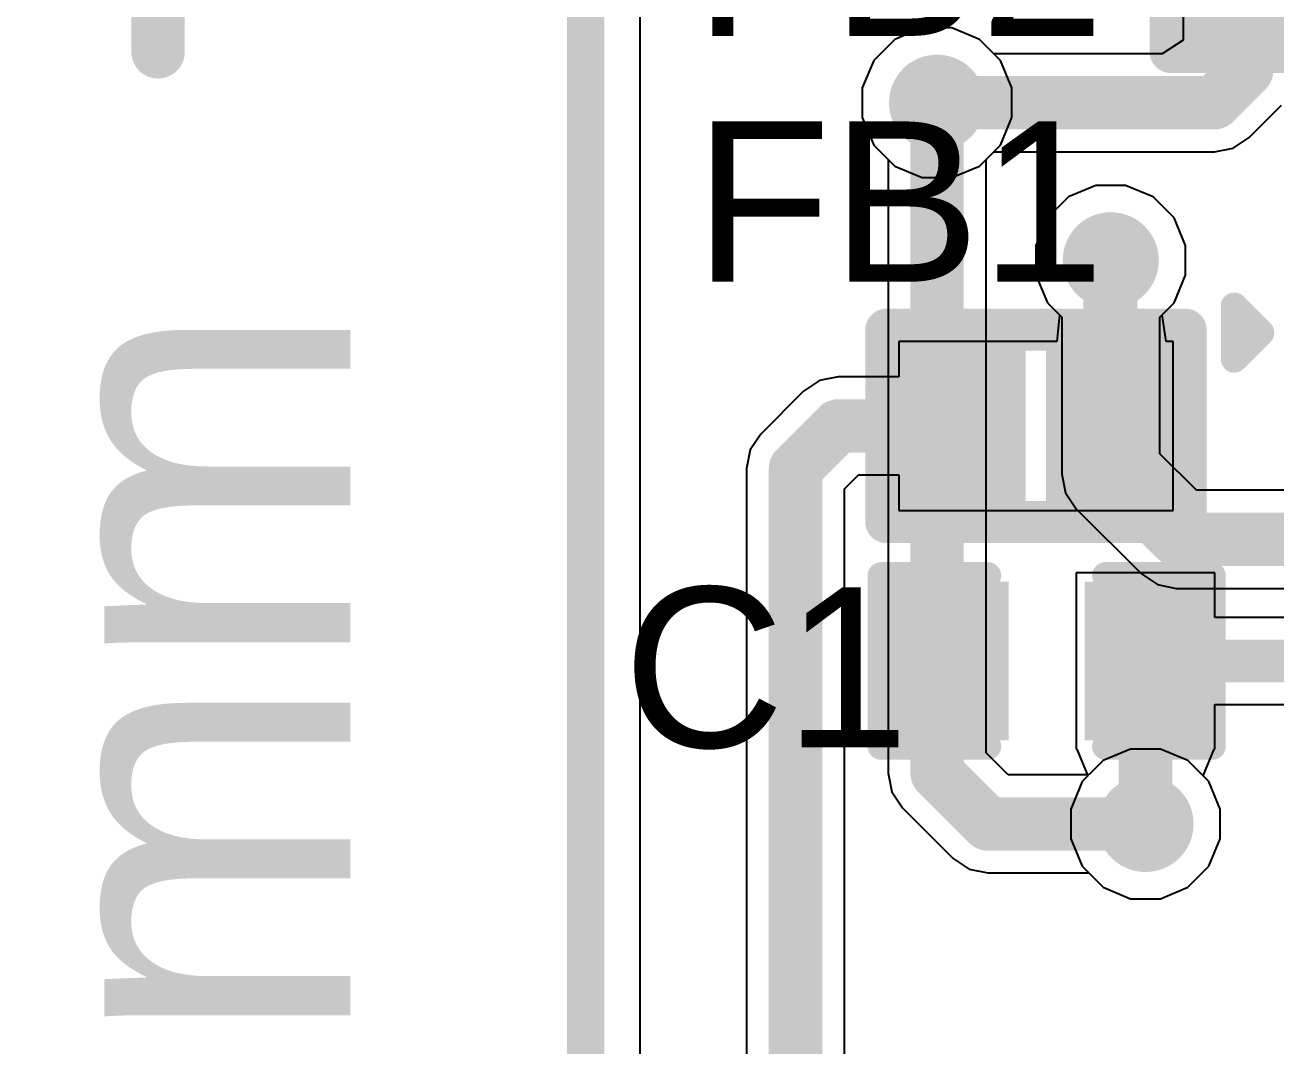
# Model space of a CAD drawing. Header units: millimetres. Extents: x -2.7 to 9.1, y -0.1 to 18.7.
# Drawn here: x -2.66 to 3.28, y 7.6 to 12.45 of the extents above; entities that cross this region are included whole.
import ezdxf

# ---------------------------------------------------------------- set-up
doc = ezdxf.new("R2010")
doc.units = ezdxf.units.MM
for name, color, linetype in [('BottomLayer', 5, 'Continuous'), ('Mechanical1', 6, 'Continuous'), ('Mechanical2', 216, 'Continuous'), ('TopLayer', 1, 'Continuous'), ('TopOverlay', 2, 'Continuous'), ('TopPaste', 8, 'Continuous'), ('TopSolder', 216, 'Continuous'), ('ViaHoleLayer', 16, 'Continuous')]:
    doc.layers.add(name, color=color, linetype=linetype)
doc.styles.add('Arial', font='', dxfattribs={"height": 0.2})
doc.styles.get('Arial').set_extended_font_data('Arial')

# ---------------------------------------------------------------- blocks, each defined once
blk = doc.blocks.new('50_FCCSP__5_2X5_5__3')
at = {"layer": 'TopOverlay', "const_width": 0.127}
for points in [[(-2.8702, 2.4384), (-2.7432, 2.3114)], [(-2.8702, 2.1844), (-2.8702, 2.4384)], [(-2.8702, 2.1844), (-2.7432, 2.3114)]]:
    blk.add_lwpolyline(points, dxfattribs=at)
at = {"layer": 'TopOverlay', "const_width": 0.0635}
for points in [[(-2.90195, 2.4384, 1), (-2.83845, 2.4384, 1)], [(-2.90195, 2.4384, 1), (-2.83845, 2.4384, 1)], [(-2.77495, 2.3114, 1), (-2.71145, 2.3114, 1)], [(-2.77495, 2.3114, 1), (-2.71145, 2.3114, 1)], [(-2.90195, 2.1844, 1), (-2.83845, 2.1844, 1)], [(-2.90195, 2.1844, 1), (-2.83845, 2.1844, 1)]]:
    blk.add_lwpolyline(points, format="xyb", close=True, dxfattribs=at)
blk = doc.blocks.new('IND_0402_5')
at = {"layer": 'TopLayer'}
for points in [[(-0.5499989, 0.2999994), (-0.1499997, 0.2999994), (-0.1499997, -0.2999994), (-0.5499989, -0.2999994)], [(0.15000224, 0.2999994), (0.55000144, 0.2999994), (0.55000144, -0.2999994), (0.15000224, -0.2999994)]]:
    blk.add_hatch(color=1, dxfattribs=at).paths.add_polyline_path(points)
at = {"layer": 'TopPaste'}
for points in [[(-0.5499989, 0.2999994), (-0.1499997, 0.2999994), (-0.1499997, -0.2999994), (-0.5499989, -0.2999994)], [(0.15000224, 0.2999994), (0.55000144, 0.2999994), (0.55000144, -0.2999994), (0.15000224, -0.2999994)]]:
    blk.add_hatch(color=8, dxfattribs=at).paths.add_polyline_path(points)
at = {"layer": 'TopSolder'}
for points in [[(-0.6515989, 0.4015993999999999), (-0.0483997, 0.4015993999999999), (-0.0483997, -0.4015993999999999), (-0.6515989, -0.4015993999999999)], [(0.04840224, 0.4015993999999999), (0.65160144, 0.4015993999999999), (0.65160144, -0.4015993999999999), (0.04840224, -0.4015993999999999)]]:
    blk.add_hatch(color=216, dxfattribs=at).paths.add_polyline_path(points)
at = {"layer": 'TopOverlay', "const_width": 0.1999996}
for points in [[(-0.7111999999999999, 0.4571999999999999), (-0.3048, 0.4571999999999999)], [(-0.7111999999999999, -0.4571999999999999), (-0.7111999999999999, 0.4571999999999999)], [(-0.3048, 0.4571999999999999), (0.7111999999999999, 0.4571999999999999)], [(0.7111999999999999, -0.4571999999999999), (0.7111999999999999, 0.4571999999999999)], [(-0.7111999999999999, -0.4571999999999999), (-0.3048, -0.4571999999999999)], [(-0.3048, -0.4571999999999999), (0.7111999999999999, -0.4571999999999999)]]:
    blk.add_lwpolyline(points, dxfattribs=at)
at = {"layer": 'TopOverlay', "const_width": 0.0999998}
for points in [[(-0.7611998999999999, 0.4571999999999999, 1), (-0.6612001, 0.4571999999999999, 1)], [(-0.7611998999999999, 0.4571999999999999, 1), (-0.6612001, 0.4571999999999999, 1)], [(-0.3547999, 0.4571999999999999, 1), (-0.2548001, 0.4571999999999999, 1)], [(-0.3547999, 0.4571999999999999, 1), (-0.2548001, 0.4571999999999999, 1)], [(0.6612001, 0.4571999999999999, 1), (0.7611998999999999, 0.4571999999999999, 1)], [(0.6612001, 0.4571999999999999, 1), (0.7611998999999999, 0.4571999999999999, 1)], [(-0.7611998999999999, -0.4571999999999999, 1), (-0.6612001, -0.4571999999999999, 1)], [(-0.7611998999999999, -0.4571999999999999, 1), (-0.6612001, -0.4571999999999999, 1)], [(-0.3547999, -0.4571999999999999, 1), (-0.2548001, -0.4571999999999999, 1)], [(-0.3547999, -0.4571999999999999, 1), (-0.2548001, -0.4571999999999999, 1)], [(0.6612001, -0.4571999999999999, 1), (0.7611998999999999, -0.4571999999999999, 1)], [(0.6612001, -0.4571999999999999, 1), (0.7611998999999999, -0.4571999999999999, 1)]]:
    blk.add_lwpolyline(points, format="xyb", close=True, dxfattribs=at)
blk = doc.blocks.new('IND_0402_6')
at = {"layer": 'TopLayer'}
for points in [[(-0.5499989, 0.2999994), (-0.1499997, 0.2999994), (-0.1499997, -0.2999994), (-0.5499989, -0.2999994)], [(0.15000224, 0.2999994), (0.55000144, 0.2999994), (0.55000144, -0.2999994), (0.15000224, -0.2999994)]]:
    blk.add_hatch(color=1, dxfattribs=at).paths.add_polyline_path(points)
at = {"layer": 'TopPaste'}
for points in [[(-0.5499989, 0.2999994), (-0.1499997, 0.2999994), (-0.1499997, -0.2999994), (-0.5499989, -0.2999994)], [(0.15000224, 0.2999994), (0.55000144, 0.2999994), (0.55000144, -0.2999994), (0.15000224, -0.2999994)]]:
    blk.add_hatch(color=8, dxfattribs=at).paths.add_polyline_path(points)
at = {"layer": 'TopSolder'}
for points in [[(-0.6515989, 0.4015993999999999), (-0.0483997, 0.4015993999999999), (-0.0483997, -0.4015993999999999), (-0.6515989, -0.4015993999999999)], [(0.04840224, 0.4015993999999999), (0.65160144, 0.4015993999999999), (0.65160144, -0.4015993999999999), (0.04840224, -0.4015993999999999)]]:
    blk.add_hatch(color=216, dxfattribs=at).paths.add_polyline_path(points)
at = {"layer": 'TopOverlay', "const_width": 0.1999996}
for points in [[(-0.7111999999999999, 0.4571999999999999), (-0.3048, 0.4571999999999999)], [(-0.7111999999999999, -0.4571999999999999), (-0.7111999999999999, 0.4571999999999999)], [(-0.3048, 0.4571999999999999), (0.7111999999999999, 0.4571999999999999)], [(0.7111999999999999, -0.4571999999999999), (0.7111999999999999, 0.4571999999999999)], [(-0.7111999999999999, -0.4571999999999999), (-0.3048, -0.4571999999999999)], [(-0.3048, -0.4571999999999999), (0.7111999999999999, -0.4571999999999999)]]:
    blk.add_lwpolyline(points, dxfattribs=at)
at = {"layer": 'TopOverlay', "const_width": 0.0999998}
for points in [[(-0.7611998999999999, 0.4571999999999999, 1), (-0.6612001, 0.4571999999999999, 1)], [(-0.7611998999999999, 0.4571999999999999, 1), (-0.6612001, 0.4571999999999999, 1)], [(-0.3547999, 0.4571999999999999, 1), (-0.2548001, 0.4571999999999999, 1)], [(-0.3547999, 0.4571999999999999, 1), (-0.2548001, 0.4571999999999999, 1)], [(0.6612001, 0.4571999999999999, 1), (0.7611998999999999, 0.4571999999999999, 1)], [(0.6612001, 0.4571999999999999, 1), (0.7611998999999999, 0.4571999999999999, 1)], [(-0.7611998999999999, -0.4571999999999999, 1), (-0.6612001, -0.4571999999999999, 1)], [(-0.7611998999999999, -0.4571999999999999, 1), (-0.6612001, -0.4571999999999999, 1)], [(-0.3547999, -0.4571999999999999, 1), (-0.2548001, -0.4571999999999999, 1)], [(-0.3547999, -0.4571999999999999, 1), (-0.2548001, -0.4571999999999999, 1)], [(0.6612001, -0.4571999999999999, 1), (0.7611998999999999, -0.4571999999999999, 1)], [(0.6612001, -0.4571999999999999, 1), (0.7611998999999999, -0.4571999999999999, 1)]]:
    blk.add_lwpolyline(points, format="xyb", close=True, dxfattribs=at)
blk = doc.blocks.new('C___0402_11')
at = {"layer": 'TopLayer'}
for points in [[(-0.6985, -0.3175), (-0.6985, 0.3175), (-0.2412999999999999, 0.3175), (-0.2413, -0.3175)], [(0.2412999999999999, -0.3175), (0.2413, 0.3175), (0.6985, 0.3175), (0.6985, -0.3175)]]:
    blk.add_hatch(color=1, dxfattribs=at).paths.add_polyline_path(points)
at = {"layer": 'TopPaste'}
for points in [[(-0.6985, -0.3175), (-0.6985, 0.3175), (-0.2412999999999999, 0.3175), (-0.2413, -0.3175)], [(0.2412999999999999, -0.3175), (0.2413, 0.3175), (0.6985, 0.3175), (0.6985, -0.3175)]]:
    blk.add_hatch(color=8, dxfattribs=at).paths.add_polyline_path(points)
at = {"layer": 'TopSolder'}
for points in [[(-0.7584998799999999, -0.37749988), (-0.7584998799999999, 0.37749988), (-0.18130012, 0.37749988), (-0.18130012, -0.37749988)], [(0.18130012, -0.37749988), (0.18130012, 0.37749988), (0.7584998799999999, 0.37749988), (0.7584998799999999, -0.37749988)]]:
    blk.add_hatch(color=216, dxfattribs=at).paths.add_polyline_path(points)
at = {"layer": 'TopOverlay', "const_width": 0.127}
for points in [[(-0.7874, 0.4064), (-0.7874, -0.4064)], [(-0.2794, 0.4064), (-0.7874, 0.4064)], [(0.7874, 0.4064), (0.2794, 0.4064)], [(0.7874, 0.4064), (0.7874, -0.4064)], [(-0.2794, -0.4064), (-0.7874, -0.4064)], [(0.7874, -0.4064), (0.2794, -0.4064)]]:
    blk.add_lwpolyline(points, dxfattribs=at)
at = {"layer": 'TopOverlay', "const_width": 0.0635}
for points in [[(-0.8191499999999999, 0.4064, 1), (-0.7556499999999999, 0.4064, 1)], [(-0.8191499999999999, 0.4064, 1), (-0.7556499999999999, 0.4064, 1)], [(-0.31115, 0.4064, 1), (-0.24765, 0.4064, 1)], [(0.24765, 0.4064, 1), (0.31115, 0.4064, 1)], [(0.7556499999999999, 0.4064, 1), (0.8191499999999999, 0.4064, 1)], [(0.7556499999999999, 0.4064, 1), (0.8191499999999999, 0.4064, 1)], [(-0.8191499999999999, -0.4064, 1), (-0.7556499999999999, -0.4064, 1)], [(-0.8191499999999999, -0.4064, 1), (-0.7556499999999999, -0.4064, 1)], [(-0.31115, -0.4064, 1), (-0.24765, -0.4064, 1)], [(0.24765, -0.4064, 1), (0.31115, -0.4064, 1)], [(0.7556499999999999, -0.4064, 1), (0.8191499999999999, -0.4064, 1)], [(0.7556499999999999, -0.4064, 1), (0.8191499999999999, -0.4064, 1)]]:
    blk.add_lwpolyline(points, format="xyb", close=True, dxfattribs=at)

msp = doc.modelspace()

# ---------------------------------------------------------------- hatches: boundary and pattern name
at = {"layer": 'BottomLayer'}
h = msp.add_hatch(color=5, dxfattribs=at)
edge = h.paths.add_edge_path()
edge.add_arc((1.67129968, 12.0825006), 0.2286, 0, 360)
h = msp.add_hatch(color=5, dxfattribs=at)
edge = h.paths.add_edge_path()
edge.add_arc((2.49679968, 11.3332006), 0.2286, 0, 360)
h = msp.add_hatch(color=5, dxfattribs=at)
edge = h.paths.add_edge_path()
edge.add_arc((2.66189968, 8.6535006), 0.2286, 0, 360)
at = {"layer": 'TopLayer'}
h = msp.add_hatch(color=1, dxfattribs=at)
edge = h.paths.add_edge_path()
edge.add_arc((1.67129968, 12.0825006), 0.2286, 0, 360)
h = msp.add_hatch(color=1, dxfattribs=at)
edge = h.paths.add_edge_path()
edge.add_arc((2.49679968, 11.3332006), 0.2286, 0, 360)
h = msp.add_hatch(color=1, dxfattribs=at)
edge = h.paths.add_edge_path()
edge.add_arc((2.66189968, 8.6535006), 0.2286, 0, 360)
at = {"layer": 'ViaHoleLayer'}
h = msp.add_hatch(color=16, dxfattribs=at)
edge = h.paths.add_edge_path()
edge.add_arc((1.67129968, 12.0825006), 0.1016, 0, 360)
h = msp.add_hatch(color=16, dxfattribs=at)
edge = h.paths.add_edge_path()
edge.add_arc((2.49679968, 11.3332006), 0.1016, 0, 360)
h = msp.add_hatch(color=16, dxfattribs=at)
edge = h.paths.add_edge_path()
edge.add_arc((2.66189968, 8.6535006), 0.1016, 0, 360)

# ---------------------------------------------------------------- linework, layer by layer
at = {"layer": 'BottomLayer'}
for p, q in [((0.25896316, 0.25896316), (0.25896316, 14.74103732)), ((1.60056576, 12.4381006), (1.46986752, 12.38396304)), ((1.7420336, 12.4381006), (1.60056576, 12.4381006)), ((1.87273184, 12.38396304), (1.7420336, 12.4381006)), ((1.46986752, 12.38396304), (1.36983724, 12.28393276)), ((1.97276212, 12.28393276), (1.87273184, 12.38396304)), ((1.36983724, 12.28393276), (1.31569968, 12.15323452)), ((2.02689968, 12.15323452), (1.97276212, 12.28393276)), ((1.31569968, 12.15323452), (1.31569968, 12.01176668)), ((2.02689968, 12.01176668), (2.02689968, 12.15323452)), ((1.31569968, 12.01176668), (1.36983724, 11.88106844)), ((1.97276212, 11.88106844), (2.02689968, 12.01176668)), ((1.36983724, 11.88106844), (1.43822166, 11.81268402)), ((1.9043777, 11.81268402), (1.97276212, 11.88106844)), ((1.43822166, 11.81268402), (1.43822166, 8.89510286)), ((1.9043777, 8.99164572), (1.9043777, 11.81268402)), ((2.42606576, 11.6888006), (2.29536752, 11.63466304)), ((2.5675336, 11.6888006), (2.42606576, 11.6888006)), ((2.69823184, 11.63466304), (2.5675336, 11.6888006)), ((2.29536752, 11.63466304), (2.19533724, 11.53463276)), ((2.79826212, 11.53463276), (2.69823184, 11.63466304)), ((2.19533724, 11.53463276), (2.14119968, 11.40393452)), ((2.85239968, 11.40393452), (2.79826212, 11.53463276)), ((2.14119968, 11.40393452), (2.14119968, 11.26246668)), ((2.85239968, 11.26246668), (2.85239968, 11.40393452)), ((2.14119968, 11.26246668), (2.19533724, 11.13176844)), ((2.79826212, 11.13176844), (2.85239968, 11.26246668)), ((2.19533724, 11.13176844), (2.26372166, 11.06338402)), ((2.7298777, 11.06338402), (2.79826212, 11.13176844)), ((2.26372166, 11.06338402), (2.26372166, 10.3172006)), ((2.7298777, 10.41374346), (2.7298777, 11.06338402)), ((2.90394136, 10.2396798), (2.7298777, 10.41374346)), ((2.26372166, 10.3172006), (2.28146356, 10.22800596)), ((4.1236011, 10.2396798), (2.90394136, 10.2396798)), ((2.28146356, 10.22800596), (2.33198924, 10.15239016)), ((2.33198924, 10.15239016), (2.64258806, 9.841791339999999)), ((2.64258806, 9.841791339999999), (2.71820132, 9.79126566)), ((2.71820132, 9.79126566), (2.8073985, 9.77352376)), ((2.8073985, 9.77352376), (4.1236011, 9.77352376)), ((2.00944734, 8.88657862), (1.9043777, 8.99164572)), ((2.59116576, 9.009100599999998), (2.46046752, 8.95496304)), ((2.7326336, 9.009100599999998), (2.59116576, 9.009100599999998)), ((2.86333184, 8.95496304), (2.7326336, 9.009100599999998)), ((2.46046752, 8.95496304), (2.3920831, 8.88657862)), ((2.96336212, 8.85493276), (2.86333184, 8.95496304)), ((1.43822166, 8.89510286), (1.45596356, 8.80590822)), ((2.3920831, 8.88657862), (2.00944734, 8.88657862)), ((1.45596356, 8.80590822), (1.50648924, 8.73029242)), ((3.01749968, 8.72423452), (2.96336212, 8.85493276)), ((1.50648924, 8.73029242), (1.7480915, 8.48868762)), ((3.01749968, 8.582766679999999), (3.01749968, 8.72423452)), ((2.96336212, 8.45206844), (3.01749968, 8.582766679999999)), ((1.7480915, 8.48868762), (1.8237073, 8.43816448)), ((2.86333184, 8.35203816), (2.96336212, 8.45206844)), ((1.8237073, 8.43816448), (1.91290194, 8.420422579999999)), ((1.91290194, 8.420422579999999), (2.3920831, 8.420422579999999)), ((2.3920831, 8.420422579999999), (2.46046752, 8.35203816)), ((2.46046752, 8.35203816), (2.59116576, 8.2979006)), ((2.7326336, 8.2979006), (2.86333184, 8.35203816)), ((2.59116576, 8.2979006), (2.7326336, 8.2979006))]:
    msp.add_line(p, q, dxfattribs=at)
at = {"layer": 'BottomLayer', "const_width": 0.254}
for points in [[(1.67129968, 8.89510286), (1.67129968, 12.0825006)], [(2.49679968, 10.3172006), (2.49679968, 11.3332006)], [(2.49679968, 10.3172006), (2.8073985, 10.00660178)], [(2.8073985, 10.00660178), (5.00020082, 10.00660178)], [(1.67129968, 8.89510286), (1.91290194, 8.6535006)], [(1.91290194, 8.6535006), (2.66189968, 8.6535006)]]:
    msp.add_lwpolyline(points, dxfattribs=at)
at = {"layer": 'BottomLayer', "const_width": 0.127}
for points in [[(1.60779968, 12.0825006, 1), (1.73479968, 12.0825006, 1)], [(2.43329968, 11.3332006, 1), (2.56029968, 11.3332006, 1)], [(2.43329968, 10.3172006, 1), (2.56029968, 10.3172006, 1)], [(2.43329968, 10.3172006, 1), (2.56029968, 10.3172006, 1)], [(2.7438985, 10.00660178, 1), (2.8708985, 10.00660178, 1)], [(2.7438985, 10.00660178, 1), (2.8708985, 10.00660178, 1)], [(1.60779968, 8.89510286, 1), (1.73479968, 8.89510286, 1)], [(1.60779968, 8.89510286, 1), (1.73479968, 8.89510286, 1)], [(1.84940194, 8.6535006, 1), (1.97640194, 8.6535006, 1)], [(1.84940194, 8.6535006, 1), (1.97640194, 8.6535006, 1)], [(2.59839968, 8.6535006, 1), (2.72539968, 8.6535006, 1)]]:
    msp.add_lwpolyline(points, format="xyb", close=True, dxfattribs=at)
at = {"layer": 'Mechanical1', "const_width": 0.254}
msp.add_lwpolyline([(-2.032, 12.32443814), (-2.032, 15.00000048)], dxfattribs=at)
at = {"layer": 'Mechanical1', "const_width": 0.127}
msp.add_lwpolyline([(-2.0955, 12.32443814, 1), (-1.9685, 12.32443814, 1)], format="xyb", close=True, dxfattribs=at)
at = {"layer": 'Mechanical2', "const_width": 0.1778}
msp.add_lwpolyline([(0, 0), (0, 15.00000048)], dxfattribs=at)
at = {"layer": 'TopLayer'}
for p, q in [((0.25896316, 0.25896316), (0.25896316, 14.74103732)), ((2.84139894, 13.1826), (2.84139894, 12.37940374)), ((1.60056576, 12.4381006), (1.46986752, 12.38396304)), ((1.7420336, 12.4381006), (1.60056576, 12.4381006)), ((1.87273184, 12.38396304), (1.7420336, 12.4381006)), ((1.46986752, 12.38396304), (1.36983724, 12.28393276)), ((1.94111626, 12.31557862), (1.87273184, 12.38396304)), ((2.84139894, 12.37940374), (2.74083272, 12.31557862)), ((2.74083272, 12.31557862), (1.94111626, 12.31557862)), ((1.36983724, 12.28393276), (1.31569968, 12.15323452)), ((1.31569968, 12.15323452), (1.31569968, 12.01176668)), ((3.15411104, 11.91769016), (3.30780898, 12.07138556)), ((1.31569968, 12.01176668), (1.36983724, 11.88106844)), ((3.07849524, 11.86716448), (3.15411104, 11.91769016)), ((1.36983724, 11.88106844), (1.46986752, 11.78103816)), ((1.87273184, 11.78103816), (1.94111626, 11.84942258)), ((1.94111626, 11.84942258), (2.9893006, 11.84942258)), ((2.9893006, 11.84942258), (3.07849524, 11.86716448)), ((1.46986752, 11.78103816), (1.60056576, 11.7269006)), ((1.7420336, 11.7269006), (1.87273184, 11.78103816)), ((1.60056576, 11.7269006), (1.7420336, 11.7269006)), ((2.42606576, 11.6888006), (2.29536752, 11.63466304)), ((2.5675336, 11.6888006), (2.42606576, 11.6888006)), ((2.69823184, 11.63466304), (2.5675336, 11.6888006)), ((2.29536752, 11.63466304), (2.19533724, 11.53463276)), ((2.79826212, 11.53463276), (2.69823184, 11.63466304)), ((2.19533724, 11.53463276), (2.14119968, 11.40393452)), ((2.85239968, 11.40393452), (2.79826212, 11.53463276)), ((2.14119968, 11.40393452), (2.14119968, 11.26246668)), ((2.85239968, 11.26246668), (2.85239968, 11.40393452)), ((2.14119968, 11.26246668), (2.19533724, 11.13176844)), ((2.79826212, 11.13176844), (2.85239968, 11.26246668)), ((2.19533724, 11.13176844), (2.25270568, 11.0744)), ((2.74089368, 11.0744), (2.79826212, 11.13176844)), ((2.25270568, 11.0744), (2.24108264, 10.9474)), ((2.7604339, 10.9474), (2.74089368, 11.0744)), ((2.06259938, 10.9474), (1.48960078, 10.9474)), ((1.48960078, 10.9474), (1.48960078, 10.77887862)), ((2.09279998, 10.94740254), (2.06259938, 10.9474)), ((2.18960192, 10.94740254), (2.09279998, 10.94740254)), ((2.24108264, 10.9474), (2.18960192, 10.94740254)), ((2.79280112, 10.9474), (2.7604339, 10.9474)), ((2.79280112, 10.1442012), (2.79280112, 10.9474)), ((1.20139968, 10.77887862), (1.11220504, 10.76113672)), ((1.48960078, 10.77887862), (1.20139968, 10.77887862)), ((1.03658924, 10.71061104), (0.83338924, 10.50741104)), ((1.11220504, 10.76113672), (1.03658924, 10.71061104)), ((0.83338924, 10.50741104), (0.7828635599999999, 10.43179524)), ((0.7828635599999999, 10.43179524), (0.76512166, 10.3426006)), ((0.76512166, 10.3426006), (0.76512166, 7.180600319999999)), ((1.2312777, 10.24605774), (1.29794254, 10.31272258)), ((1.29794254, 10.31272258), (1.48960078, 10.31272258)), ((1.48960078, 10.31272258), (1.48960078, 10.1442012)), ((1.2312777, 7.27714318), (1.2312777, 10.24605774)), ((1.48960078, 10.1442012), (2.06259938, 10.1442012)), ((2.06259938, 10.1442012), (2.09279998, 10.14419866)), ((2.09279998, 10.14419866), (2.18960192, 10.14419866)), ((2.18960192, 10.14419866), (2.21980252, 10.1442012)), ((2.21980252, 10.1442012), (2.79280112, 10.1442012)), ((2.99209968, 9.847300599999999), (2.33169968, 9.847300599999999)), ((2.33169968, 9.847300599999999), (2.33169968, 9.009100599999998)), ((2.99209968, 9.63538078), (2.99209968, 9.847300599999999)), ((3.55516434, 9.63538078), (2.99209968, 9.63538078)), ((2.99209968, 9.009100599999998), (2.99209968, 9.221020419999999)), ((2.99209968, 9.221020419999999), (3.55516434, 9.221020419999999)), ((2.33169968, 9.009100599999998), (2.33499914, 9.009100599999998)), ((2.33499914, 9.009100599999998), (2.38760508, 8.8821006)), ((2.93619428, 8.8821006), (2.98880022, 9.009100599999998)), ((2.98880022, 9.009100599999998), (2.99209968, 9.009100599999998)), ((2.38760508, 8.8821006), (2.36043724, 8.85493276)), ((2.96336212, 8.85493276), (2.93619428, 8.8821006)), ((2.36043724, 8.85493276), (2.30629968, 8.72423452)), ((3.01749968, 8.72423452), (2.96336212, 8.85493276)), ((2.30629968, 8.72423452), (2.30629968, 8.582766679999999)), ((3.01749968, 8.582766679999999), (3.01749968, 8.72423452)), ((2.30629968, 8.582766679999999), (2.36043724, 8.45206844)), ((2.96336212, 8.45206844), (3.01749968, 8.582766679999999)), ((2.36043724, 8.45206844), (2.46046752, 8.35203816)), ((2.86333184, 8.35203816), (2.96336212, 8.45206844)), ((2.46046752, 8.35203816), (2.59116576, 8.2979006)), ((2.7326336, 8.2979006), (2.86333184, 8.35203816)), ((2.59116576, 8.2979006), (2.7326336, 8.2979006))]:
    msp.add_line(p, q, dxfattribs=at)
for points, const_width in [([(3.14299854, 12.23619854), (3.14299854, 12.7810006)], 0.254), ([(2.9893006, 12.0825006), (3.14299854, 12.23619854)], 0.254), ([(1.67129968, 12.0825006), (2.9893006, 12.0825006)], 0.254), ([(2.4940006, 11.33040152), (2.49679968, 11.3332006)], 0.254), ([(2.4940006, 10.54859968), (2.4940006, 11.33040152)], 0.254), ([(0.9981996799999999, 10.3426006), (1.20139968, 10.5458006)], 0.254), ([(1.20139968, 10.5458006), (1.79120038, 10.5458006)], 0.254), ([(2.49120152, 10.5458006), (2.4940006, 10.54859968)], 0.254), ([(0.9981996799999999, 7.180600319999999), (0.9981996799999999, 10.3426006)], 0.254), ([(2.66189968, 8.6535006), (2.66189968, 9.428200599999998)], 0.254), ([(2.78889968, 9.428200599999998), (3.70380006, 9.428200599999998)], 0.2032)]:
    msp.add_lwpolyline(points, dxfattribs=dict(at, const_width=const_width))
for points, const_width in [([(3.07949854, 12.23619854, 1), (3.20649854, 12.23619854, 1)], 0.127), ([(3.07949854, 12.23619854, 1), (3.20649854, 12.23619854, 1)], 0.127), ([(1.60779968, 12.0825006, 1), (1.73479968, 12.0825006, 1)], 0.127), ([(2.9258006, 12.0825006, 1), (3.0528006, 12.0825006, 1)], 0.127), ([(2.9258006, 12.0825006, 1), (3.0528006, 12.0825006, 1)], 0.127), ([(2.4305006, 11.33040152, 1), (2.5575006, 11.33040152, 1)], 0.127), ([(2.4305006, 11.33040152, 1), (2.5575006, 11.33040152, 1)], 0.127), ([(2.43329968, 11.3332006, 1), (2.56029968, 11.3332006, 1)], 0.127), ([(1.13789968, 10.5458006, 1), (1.26489968, 10.5458006, 1)], 0.127), ([(1.13789968, 10.5458006, 1), (1.26489968, 10.5458006, 1)], 0.127), ([(1.72770038, 10.5458006, 1), (1.85470038, 10.5458006, 1)], 0.127), ([(2.42770152, 10.5458006, 1), (2.55470152, 10.5458006, 1)], 0.127), ([(2.4305006, 10.54859968, 1), (2.5575006, 10.54859968, 1)], 0.127), ([(2.4305006, 10.54859968, 1), (2.5575006, 10.54859968, 1)], 0.127), ([(0.9346996799999999, 10.3426006, 1), (1.06169968, 10.3426006, 1)], 0.127), ([(0.9346996799999999, 10.3426006, 1), (1.06169968, 10.3426006, 1)], 0.127), ([(2.59839968, 9.428200599999998, 1), (2.72539968, 9.428200599999998, 1)], 0.127), ([(2.73809968, 9.428200599999998, 1), (2.83969968, 9.428200599999998, 1)], 0.1016), ([(2.59839968, 8.6535006, 1), (2.72539968, 8.6535006, 1)], 0.127)]:
    msp.add_lwpolyline(points, format="xyb", close=True, dxfattribs=dict(at, const_width=const_width))

# ---------------------------------------------------------------- block references
for name, p in [('IND_0402_5', (3.49299784, 12.7810006)), ('50_FCCSP__5_2X5_5__3', (5.953800639999999, 8.67819956)), ('IND_0402_6', (2.14119968, 10.5458006))]:
    msp.add_blockref(name, p)
at = {"rotation": 180}
msp.add_blockref('C___0402_11', (2.19199968, 9.428200599999998), dxfattribs=at)

# ---------------------------------------------------------------- texts
at = {"layer": 'Mechanical1', "style": 'Arial'}
msp.add_text('15.00mm', height=1.524, rotation=90, dxfattribs=at).set_placement((-1.11784638, 2.2691598))
at = {"layer": 'TopOverlay', "style": 'Arial'}
for s, p in [('FB2', (0.5158866999999999, 12.40012506)), ('FB1', (0.5158866999999999, 11.23172506)), ('C1', (0.1779651, 9.01712446))]:
    msp.add_text(s, height=0.7619999999999999, dxfattribs=at).set_placement(p)

doc.saveas('drawing.dxf')
